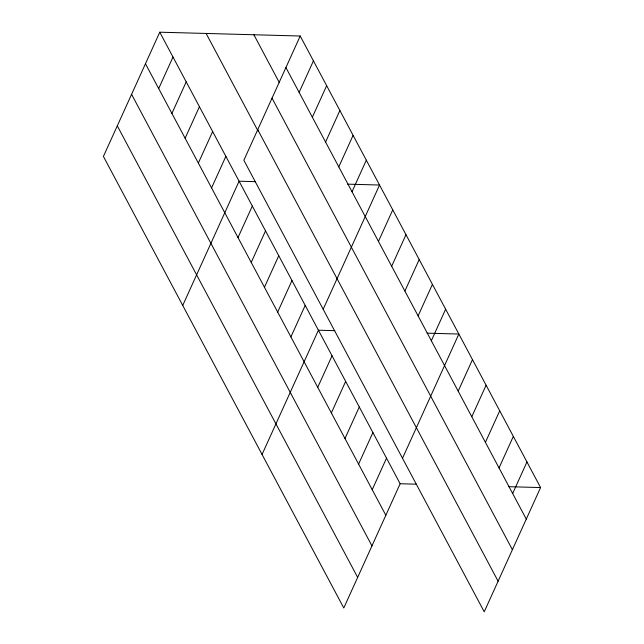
<?xml version="1.0" encoding="UTF-8"?>
<svg xmlns="http://www.w3.org/2000/svg" width="644" height="644" viewBox="0 0 644 644"><rect width="100%" height="100%" fill="white"/><g stroke="black" fill="none" stroke-linecap="round" stroke-linejoin="round"><path stroke-width="0.97" d="M159.768 32.2L103.418 156.436L343.783 607.984L400.141 483.741L159.768 32.2L300.217 36.016L540.582 487.564L484.232 611.8L243.859 160.259L300.217 36.016M158.682 88.574L172.995 57.034M171.908 113.408L186.213 81.869M185.126 138.243L199.431 106.703M198.344 163.077L212.657 131.537M211.57 187.911L225.875 156.371M182.735 305.449L239.093 181.206L255.507 181.656M299.13 92.39L313.435 60.85M238.006 237.588L252.311 206.048M312.348 117.224L326.653 85.684M251.224 262.422L265.537 230.882M325.566 142.066L339.879 110.518M264.451 287.256L278.755 255.716M338.792 166.901L353.097 135.361M277.669 312.09L291.974 280.551M352.01 191.735L366.315 160.195M290.887 336.925L305.192 305.385M323.183 309.265L379.541 185.029L347.671 184.16M262.06 454.455L318.418 330.219L334.832 330.662M378.447 241.403L392.76 209.864M317.725 387.35L332.038 355.81M391.673 266.238L405.978 234.698M331.354 412.933L345.659 381.393M404.891 291.072L419.196 259.532M344.975 438.524L359.28 406.984M418.109 315.906L432.422 284.366M358.595 464.107L372.9 432.567M431.335 340.74L445.64 309.201M372.216 489.698L386.521 458.158M402.5 458.278L458.858 334.035L426.996 333.173M458.174 391.166L472.479 359.626M471.794 416.749L486.099 385.209M485.415 442.339L499.72 410.8M499.036 467.93L513.34 436.382M512.656 493.513L526.961 461.973M400.141 483.741L416.555 484.191M508.72 486.695L540.582 487.564M285.912 67.556L526.277 519.104M253.873 34.76L279.367 82.657M272.034 98.146L512.399 549.694M257.737 129.669L498.102 581.21M206.12 33.456L258.059 131.022M145.464 63.74L385.837 515.281M131.585 94.33L371.958 545.879M117.288 125.846L357.662 577.394"/></g></svg>
